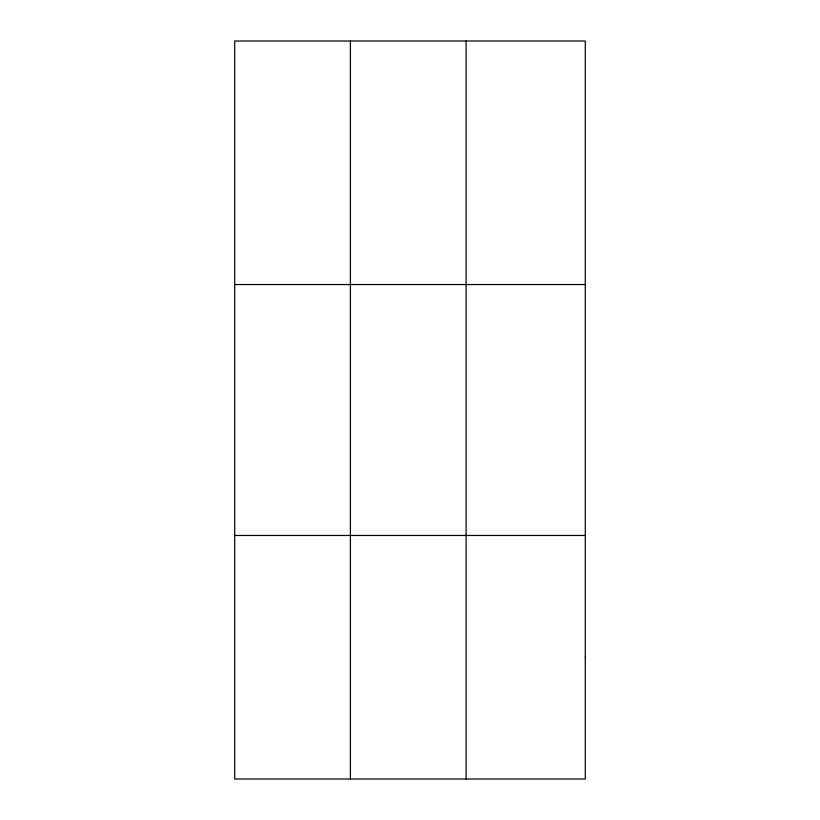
<?xml version="1.0" encoding="UTF-8"?>
<svg xmlns="http://www.w3.org/2000/svg" width="820" height="820" viewBox="0 0 820 820"><rect width="100%" height="100%" fill="white"/><g stroke="black" fill="none" stroke-linecap="round" stroke-linejoin="round"><path stroke-width="1.23" d="M350.406 41L350.406 779M466.088 41L466.088 779M234.715 284.54L585.285 284.54M234.715 535.46L585.285 535.46M585.285 657.23L585.285 779L234.715 779L234.715 41L585.285 41L585.285 657.23"/></g></svg>
